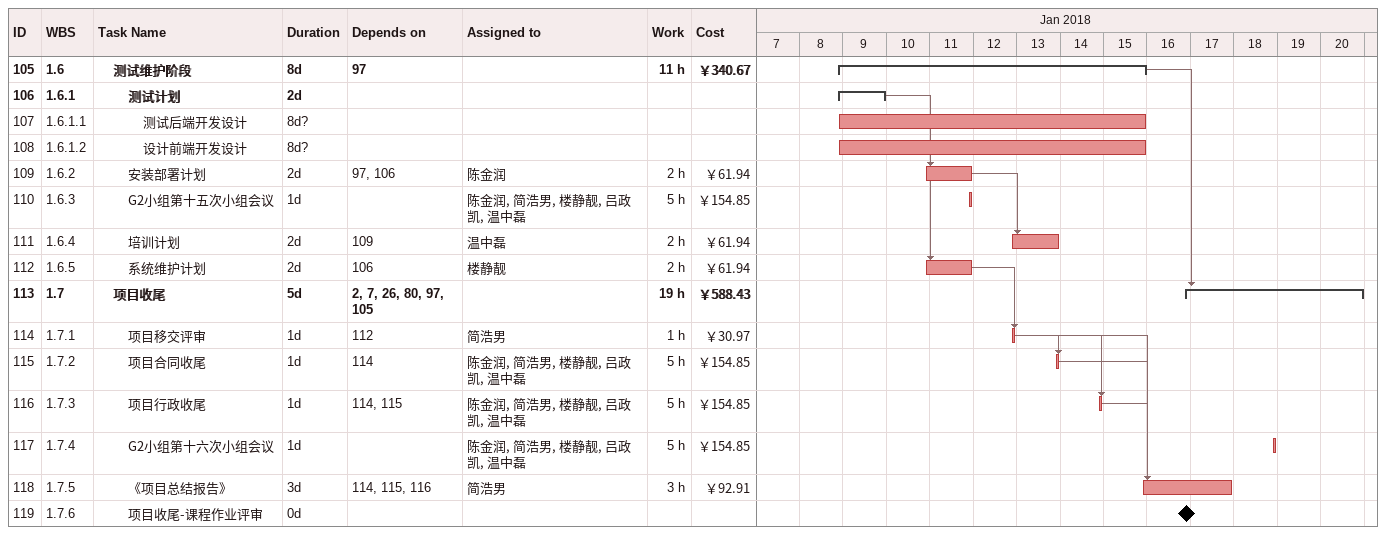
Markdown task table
| ID | WBS | Task | Duration | Start | Finish | Predecessors | Resources | Work (h) | Cost (￥) |
|---|---|---|---|---|---|---|---|---|---|
| 105 | 1.6 | **测试维护阶段** | 8d | 2018-01-08 | 2018-01-15 | 97 |  | 11 | 340.67 |
| 106 | 1.6.1 | **测试计划** | 2d | 2018-01-08 | 2018-01-09 |  |  |  |  |
| 107 | 1.6.1.1 | 测试后端开发设计 | 8d? | 2018-01-08 | 2018-01-15 |  |  |  |  |
| 108 | 1.6.1.2 | 设计前端开发设计 | 8d? | 2018-01-08 | 2018-01-15 |  |  |  |  |
| 109 | 1.6.2 | 安装部署计划 | 2d | 2018-01-10 | 2018-01-11 | 97, 106 | 陈金润 | 2 | 61.94 |
| 110 | 1.6.3 | G2小组第十五次小组会议 | 1d | 2018-01-11 | 2018-01-11 |  | 陈金润, 简浩男, 楼静靓, 吕政凯, 温中磊 | 5 | 154.85 |
| 111 | 1.6.4 | 培训计划 | 2d | 2018-01-12 | 2018-01-13 | 109 | 温中磊 | 2 | 61.94 |
| 112 | 1.6.5 | 系统维护计划 | 2d | 2018-01-10 | 2018-01-11 | 106 | 楼静靓 | 2 | 61.94 |
| 113 | 1.7 | **项目收尾** | 5d | 2018-01-16 | 2018-01-20 | 2, 7, 26, 80, 97, 105 |  | 19 | 588.43 |
| 114 | 1.7.1 | 项目移交评审 | 1d | 2018-01-12 | 2018-01-12 | 112 | 简浩男 | 1 | 30.97 |
| 115 | 1.7.2 | 项目合同收尾 | 1d | 2018-01-13 | 2018-01-13 | 114 | 陈金润, 简浩男, 楼静靓, 吕政凯, 温中磊 | 5 | 154.85 |
| 116 | 1.7.3 | 项目行政收尾 | 1d | 2018-01-14 | 2018-01-14 | 114, 115 | 陈金润, 简浩男, 楼静靓, 吕政凯, 温中磊 | 5 | 154.85 |
| 117 | 1.7.4 | G2小组第十六次小组会议 | 1d | 2018-01-18 | 2018-01-18 |  | 陈金润, 简浩男, 楼静靓, 吕政凯, 温中磊 | 5 | 154.85 |
| 118 | 1.7.5 | 《项目总结报告》 | 3d | 2018-01-15 | 2018-01-17 | 114, 115, 116 | 简浩男 | 3 | 92.91 |
| 119 | 1.7.6 | 项目收尾-课程作业评审 | 0d | 2018-01-16 | 2018-01-16 |  |  |  |  |
